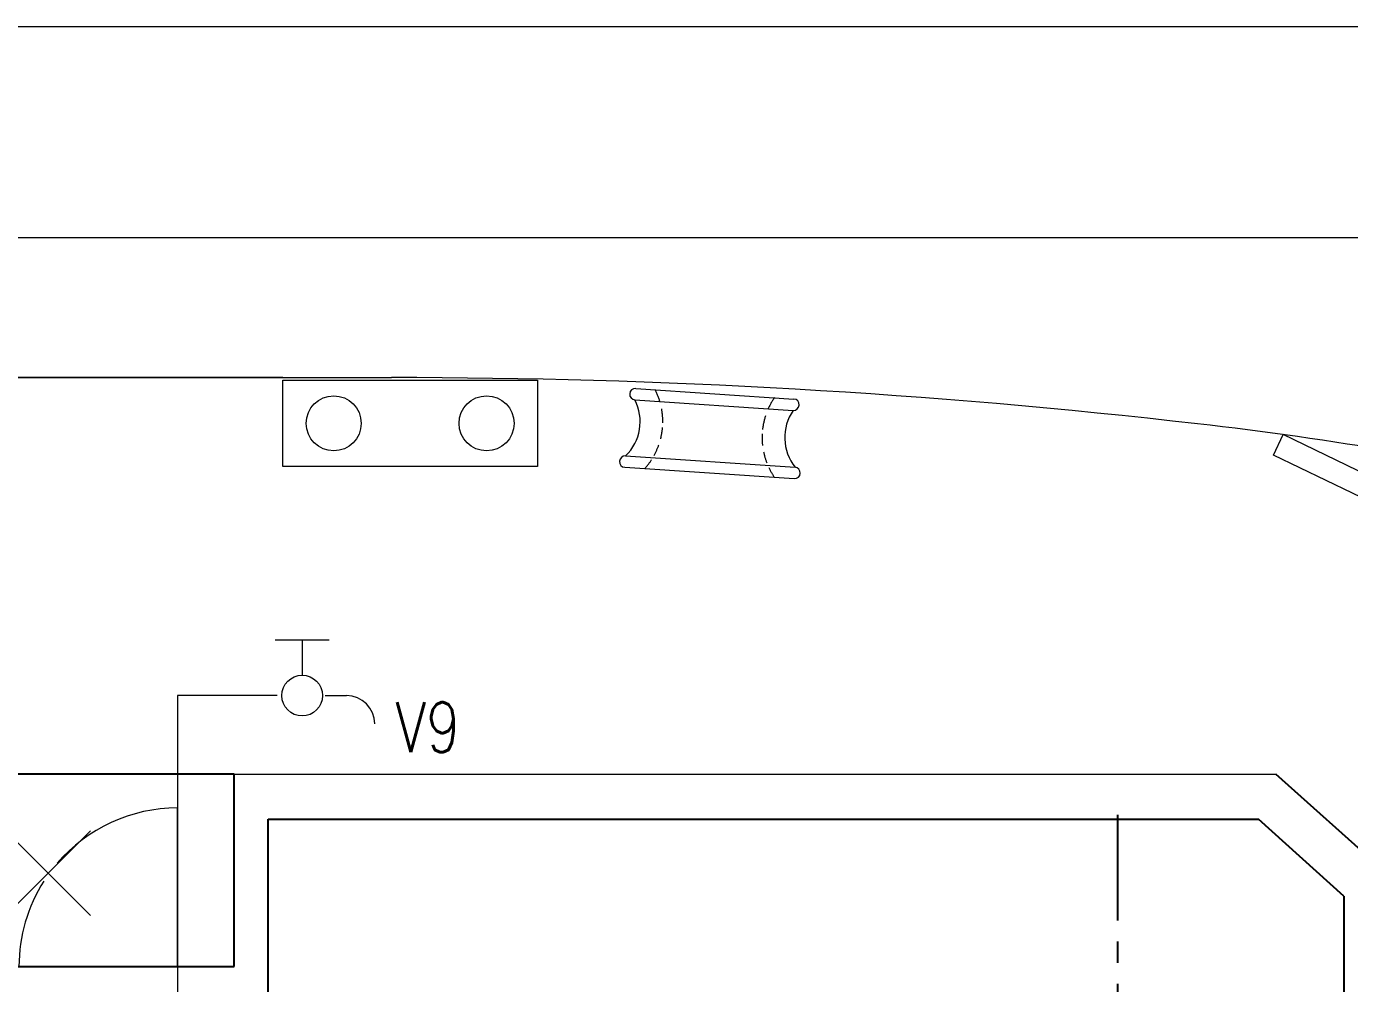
# Model space of a CAD drawing. Extents: x 475189 to 476029, y 1007718 to 1008015.
# Drawn here: x 475764.01 to 475795.33, y 1007992.69 to 1008015.34 of the extents above; entities that cross this region are included whole.
import ezdxf

# ---------------------------------------------------------------- set-up
doc = ezdxf.new("R2010")
doc.units = 0
doc.header["$LTSCALE"] = 2
doc.header["$MEASUREMENT"] = 0
doc.header["$PDMODE"] = 3
doc.header["$PDSIZE"] = -7
for name, pattern in [('CENTER', [2, 1.25, -0.25, 0.25, -0.25]), ('DASHDOT', [38.1, 12.7, -6.35, 12.7, -6.35]), ('HIDDEN', [0.375, 0.25, -0.125])]:
    doc.linetypes.add(name, pattern=pattern)
doc.layers.get('0').update_dxf_attribs({"linetype": 'CONTINUOUS', "lineweight": 0})
for name, color, linetype in [('LAYER002', 7, 'CONTINUOUS'), ('LAYER003', 7, 'CONTINUOUS'), ('LAYER006', 7, 'CONTINUOUS')]:
    doc.layers.add(name, color=color, linetype=linetype)
doc.layers.add('Template', color=7, linetype='CONTINUOUS', lineweight=0)
doc.styles.add('ROMANS', font='ROMANS.SHX')

msp = doc.modelspace()

# ---------------------------------------------------------------- linework, layer by layer
at = {"color": 8, "linetype": 'Continuous'}
for p, q in [((475770.077, 1008007.029), (475712.637, 1008007.029)), ((475728.159, 1008007.029), (475772.655, 1008007.029)), ((475778.415, 1008006.502), (475782.159, 1008006.253)), ((475778.433, 1008006.77), (475782.177, 1008006.521)), ((475778.174, 1008004.906), (475782.186, 1008004.639)), ((475778.192, 1008005.174), (475782.204, 1008004.907)), ((475769.897, 1008000.824), (475771.178, 1008000.824)), ((475770.536, 1008000.824), (475770.536, 1007999.986)), ((475767.587, 1007999.503), (475767.587, 1007983.588)), ((475771.083, 1007999.503), (475771.586, 1007999.503)), ((475768.927, 1007997.647), (475793.588, 1007997.647))]:
    msp.add_line(p, q, dxfattribs=at)
at = {"color": 8}
for p, q in [((475770.077, 1008004.921), (475770.077, 1008006.971)), ((475770.077, 1008006.971), (475776.109, 1008006.971)), ((475776.109, 1008006.971), (475776.109, 1008004.921)), ((475793.527, 1008005.196), (475793.76, 1008005.679)), ((475800.812, 1008002.277), (475793.76, 1008005.679)), ((475776.109, 1008004.921), (475770.077, 1008004.921)), ((475800.579, 1008001.794), (475793.527, 1008005.196)), ((475769.946, 1007999.503), (475767.587, 1007999.503)), ((475767.587, 1007993.09), (475767.587, 1007996.844))]:
    msp.add_line(p, q, dxfattribs=at)
for centre, radius in [((475771.284, 1008005.946), 0.651), ((475774.902, 1008005.946), 0.651), ((475770.536, 1007999.503), 0.482)]:
    msp.add_circle(centre, radius, dxfattribs=at)
at = {"color": 8, "linetype": 'Continuous'}
for centre, radius, start, end in [((475772.651, 1007840.094), 166.934, 83.43632, 89.99856), ((475777.405, 1008005.989), 1.133, 314.0231, 26.9436), ((475778.424, 1008006.636), 0.134, 86.1939, 266.1939), ((475782.168, 1008006.387), 0.134, 266.1939, 86.1939), ((475783.093, 1008005.61), 1.133, 145.4442, 218.3648), ((475781.29, 1007915.132), 91.401, 71.48421, 83.43969), ((475778.183, 1008005.04), 0.134, 86.1939, 266.1939), ((475782.195, 1008004.773), 0.134, 266.1939, 86.1939)]:
    msp.add_arc(centre, radius, start, end, dxfattribs=at)
at = {"color": 8, "linetype": 'HIDDEN'}
for centre, start, end in [((475777.405, 1008005.989), 15.8258, 26.9436), ((475783.093, 1008005.61), 145.4442, 156.562), ((475777.405, 1008005.989), 359.0214, 10.2333), ((475777.405, 1008005.989), 345.8906, 355.2651), ((475783.093, 1008005.61), 162.1546, 173.3665), ((475783.093, 1008005.61), 177.1228, 186.4973), ((475777.405, 1008005.989), 331.3313, 340.6705), ((475783.093, 1008005.61), 191.7174, 201.0566), ((475777.405, 1008005.989), 318.1461, 327.2208), ((475783.093, 1008005.61), 205.1671, 214.2418)]:
    msp.add_arc(centre, 1.669, start, end, dxfattribs=at)
at = {"color": 8}
for centre, radius, start, end in [((475771.586, 1007998.833), 0.67, 0, 90), ((475767.587, 1007993.09), 3.754, 90, 139.3943), ((475767.587, 1007993.09), 3.754, 147.3943, 180)]:
    msp.add_arc(centre, radius, start, end, dxfattribs=at)
at = {"color": 8, "linetype": 'Continuous'}
msp.add_point((475764.523, 1007995.299), dxfattribs=at)
at = {"layer": 'LAYER002', "color": 8, "linetype": 'Continuous'}
for p, q in [((475768.927, 1007993.09), (475768.927, 1007997.647)), ((475796.269, 1007995.235), (475793.588, 1007997.647)), ((475741.586, 1007993.09), (475768.927, 1007993.09))]:
    msp.add_line(p, q, dxfattribs=at)
at = {"layer": 'LAYER003', "color": 8, "linetype": 'Continuous'}
for p, q in [((475769.732, 1007992.286), (475769.732, 1007996.575)), ((475769.732, 1007996.575), (475793.177, 1007996.575)), ((475795.196, 1007994.757), (475793.177, 1007996.575)), ((475795.196, 1007994.757), (475795.196, 1007933.524))]:
    msp.add_line(p, q, dxfattribs=at)
at = {"layer": 'LAYER006', "color": 8, "linetype": 'DASHDOT'}
msp.add_line((475768.927, 1007997.647), (475750.593, 1007997.647), dxfattribs=at)
at = {"layer": 'LAYER006', "color": 8, "linetype": 'CENTER'}
msp.add_line((475789.835, 1007996.682), (475789.835, 1007931.599), dxfattribs=at)
at = {"layer": 'Template', "flags": 128}
msp.add_lwpolyline([(475608.823, 1008015.338), (476028.823, 1008015.338), (476028.823, 1007718.338), (475608.823, 1007718.338)], close=True, dxfattribs=at)
at = {"layer": 'Template', "color": 7, "linetype": 'ByBlock', "lineweight": 13, "flags": 128}
msp.add_lwpolyline([(475613.817, 1008010.344), (476023.829, 1008010.344)], dxfattribs=at)

# ---------------------------------------------------------------- texts
at = {"color": 8, "style": 'ROMANS', "width": 0.8}
msp.add_text('V9', height=1.1794, dxfattribs=at).set_placement((475772.744, 1007998.166))

doc.saveas('drawing.dxf')
